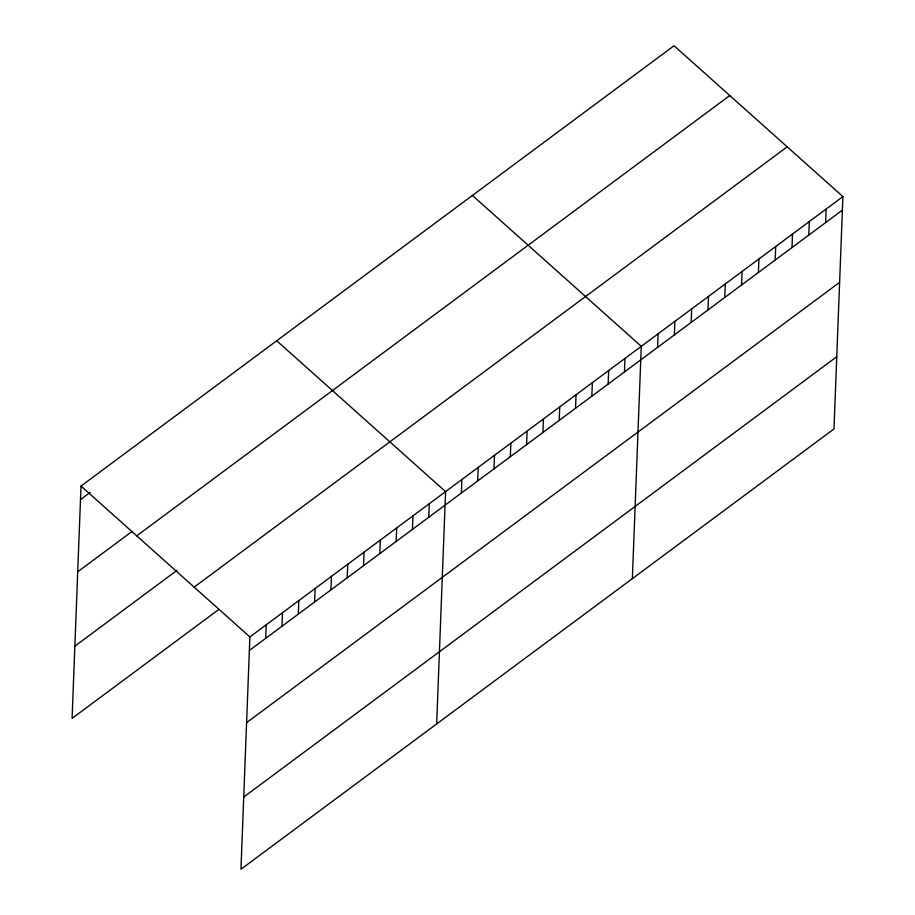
<?xml version="1.0" encoding="UTF-8"?>
<svg xmlns="http://www.w3.org/2000/svg" width="915" height="915" viewBox="0 0 915 915"><rect width="100%" height="100%" fill="white"/><g stroke="black" fill="none" stroke-linecap="round" stroke-linejoin="round"><path stroke-width="1.37" d="M81.012 486.059L249.886 636.932L240.954 869.25L833.988 428.941L842.909 196.611L674.046 45.75L81.012 486.059L72.091 718.389L218.857 609.401M265.67 638.35L266.196 624.819M281.98 626.237L282.506 612.707M298.29 614.137L298.805 600.606M314.6 602.024L315.115 588.494M330.91 589.912L331.424 576.381M347.22 577.811L347.734 564.281M363.518 565.699L364.044 552.168M379.828 553.586L380.354 540.056M396.138 541.486L396.664 527.955M412.448 529.373L412.962 515.843M428.758 517.261L429.272 503.73M436.661 723.948L445.582 491.63L276.707 340.757M461.377 493.048L461.892 479.517M477.676 480.935L478.202 467.405M493.986 468.835L494.512 455.304M510.296 456.722L510.822 443.192M526.605 444.61L527.12 431.079M542.915 432.509L543.43 418.978M559.225 420.397L559.74 406.866M575.535 408.284L576.05 394.754M591.833 396.172L592.36 382.653M608.143 384.071L608.669 370.541M624.453 371.959L624.979 358.428M632.356 578.646L641.278 346.328L472.415 195.455M657.565 347.38L658.091 333.849M674.366 334.901L674.893 321.371M691.168 322.423L691.694 308.893M707.97 309.945L708.496 296.426M724.771 297.478L725.298 283.947M741.573 285L742.099 271.469M758.386 272.521L758.901 258.991M775.188 260.043L775.703 246.524M791.99 247.576L792.504 234.046M808.791 235.098L809.306 221.567M825.593 222.619L826.108 209.089M80.497 499.59L90.276 492.327M77.718 571.795L132.08 531.432M136.735 535.847L729.77 95.537M74.858 646.184L177.064 570.297M194.152 587.144L787.186 146.835M249.886 636.932L842.909 196.611M249.36 650.462L842.395 210.141M246.593 722.656L839.615 282.346M243.733 797.045L836.756 356.736"/></g></svg>
